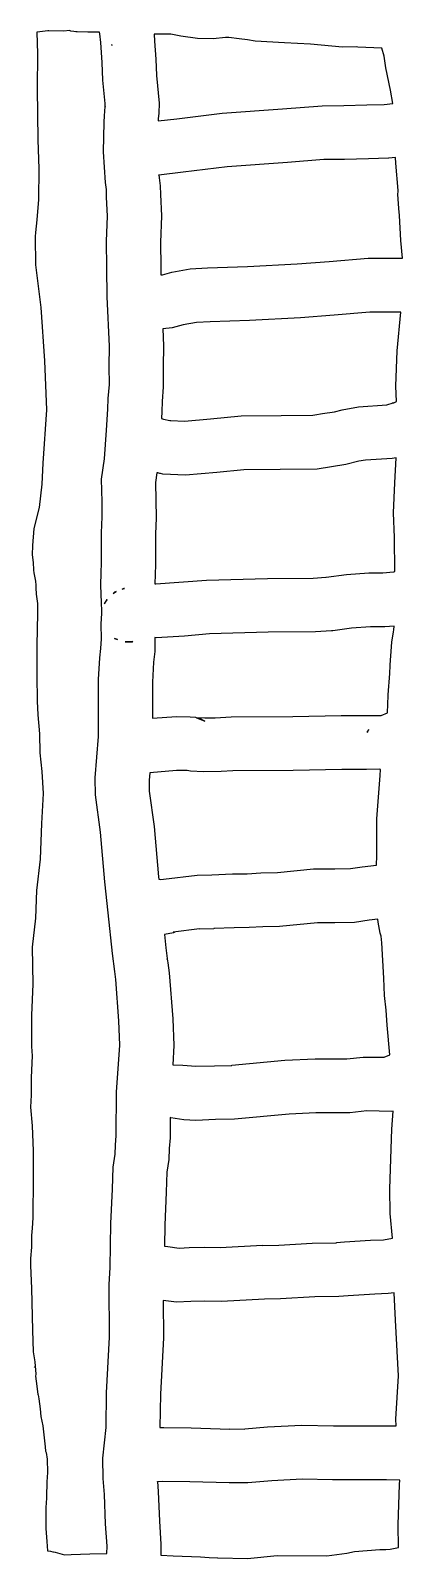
# Model space of a CAD drawing. Extents: x 2 to 598, y 728 to 3498.
# Drawn here: x 112.4 to 145.5, y 3007.5 to 3143.5 of the extents above; entities that cross this region are included whole.
import ezdxf

# ---------------------------------------------------------------- set-up
doc = ezdxf.new("R2010")
doc.units = 0

msp = doc.modelspace()

# ---------------------------------------------------------------- linework, layer by layer
at = {"layer": 'Calque 1'}
for p, q in [((113.03436, 3143.40262), (112.999, 3143.4)), ((112.999, 3143.4), (113.0527, 3141.46524)), ((113.979, 3143.5246), (113.03436, 3143.40262)), ((114.039, 3143.51), (113.979, 3143.5246)), ((114.04565, 3143.51287), (114.039, 3143.51)), ((115.40681, 3143.48447), (114.04565, 3143.51287)), ((115.89722, 3143.54287), (115.40681, 3143.48447)), ((116.01194, 3143.50157), (115.89722, 3143.54287)), ((116.29358, 3143.44727), (116.01194, 3143.50157)), ((116.45688, 3143.43087), (116.29358, 3143.44727)), ((116.58762, 3143.42387), (116.45688, 3143.43087)), ((117.53691, 3143.39387), (116.58762, 3143.42387)), ((118.56631, 3143.39687), (117.53691, 3143.39387)), ((118.59111, 3143.23773), (118.56631, 3143.39687)), ((118.67901, 3142.48737), (118.59111, 3143.23773)), ((118.80252, 3140.70659), (118.67901, 3142.48737)), ((119.63555, 3142.27692), (119.63565, 3142.27732)), ((119.70845, 3142.23612), (119.63555, 3142.27692)), ((119.63565, 3142.27732), (119.69245, 3142.24012)), ((123.43334, 3143.22155), (123.43271, 3143.21948)), ((123.43271, 3143.21948), (123.47711, 3142.58853)), ((124.92989, 3143.23345), (123.43334, 3143.22155)), ((123.47711, 3142.58853), (123.59235, 3141.00619)), ((125.808951, 3143.050779), (124.92989, 3143.23345)), ((127.28685, 3142.83867), (125.808951, 3143.050779)), ((128.68366, 3142.81537), (127.28685, 3142.83867)), ((129.77094, 3142.91666), (128.68366, 3142.81537)), ((130.08616, 3142.91266), (129.77094, 3142.91666)), ((131.006, 3142.8), (130.08616, 3142.91266)), ((131.00666, 3142.79704), (131.006, 3142.8)), ((131.7291, 3142.72784), (131.00666, 3142.79704)), ((132.435, 3142.61), (131.7291, 3142.72784)), ((132.43533, 3142.61292), (132.435, 3142.61)), ((135.028869, 3142.435388), (132.43533, 3142.61292)), ((137.34562, 3142.33026), (135.028869, 3142.435388)), ((140.21056, 3142.07756), (137.34562, 3142.33026)), ((113.0527, 3141.46524), (113.0103, 3138.37499)), ((119.69245, 3142.24012), (119.70845, 3142.23612)), ((123.59235, 3141.00619), (123.65595, 3139.54014)), ((141.43013, 3142.08456), (140.21056, 3142.07756)), ((141.55157, 3142.07856), (141.43013, 3142.08456)), ((143.70234, 3141.98296), (141.55157, 3142.07856)), ((143.90336, 3141.26776), (143.70234, 3141.98296)), ((144.04961, 3140.21356), (143.90336, 3141.26776)), ((118.87432, 3139.13047), (118.80252, 3140.70659)), ((123.65595, 3139.54014), (123.86886, 3137.07515)), ((144.47645, 3138.23125), (144.04961, 3140.21356)), ((113.0103, 3138.37499), (113.0858, 3133.80681)), ((119.06965, 3137.04119), (118.87432, 3139.13047)), ((144.67334, 3137.052), (144.47645, 3138.23125)), ((119.073474, 3136.759654), (119.06965, 3137.04119)), ((123.86886, 3137.07515), (123.83836, 3136.18012)), ((134.86102, 3136.57678), (138.3962, 3136.85014)), ((138.3962, 3136.85014), (140.32425, 3136.86044)), ((140.32425, 3136.86044), (140.326, 3136.86)), ((140.326, 3136.86), (142.35843, 3136.9158)), ((142.35843, 3136.9158), (142.359, 3136.92)), ((142.359, 3136.92), (142.36, 3136.92)), ((142.36, 3136.92), (143.92166, 3136.9608)), ((143.92166, 3136.9608), (143.923, 3136.96)), ((143.923, 3136.96), (144.67334, 3137.052)), ((118.99645, 3135.37318), (119.00545, 3135.93851)), ((119.00545, 3135.94151), (119.07465, 3136.76833)), ((119.00545, 3135.93851), (119.00545, 3135.94151)), ((119.07465, 3136.76833), (119.073474, 3136.759654)), ((123.79503, 3135.50604), (125.45384, 3135.69156)), ((123.79703, 3135.66262), (123.79503, 3135.50604)), ((123.79756, 3135.67162), (123.79703, 3135.66262)), ((123.83836, 3136.18012), (123.79756, 3135.67162)), ((125.45384, 3135.69156), (129.49856, 3136.1799)), ((129.49856, 3136.1799), (134.86102, 3136.57678)), ((118.93755, 3132.74801), (118.99645, 3135.37318)), ((113.0858, 3133.80681), (113.163925, 3131.226134)), ((119.0962, 3130.02003), (118.93755, 3132.74801)), ((129.93654, 3131.39933), (126.02205, 3130.92443)), ((135.30572, 3131.79673), (129.93654, 3131.39933)), ((138.53963, 3132.052), (135.30572, 3131.79673)), ((140.385, 3132.06), (138.53963, 3132.052)), ((140.38842, 3132.0683), (140.385, 3132.06)), ((142.50405, 3132.1262), (140.38842, 3132.0683)), ((144.306, 3132.18), (142.50405, 3132.1262)), ((144.31082, 3132.17847), (144.306, 3132.18)), ((144.9299, 3132.24407), (144.31082, 3132.17847)), ((144.9428, 3131.73713), (144.9299, 3132.24407)), ((145.15622, 3129.29696), (144.9428, 3131.73713)), ((113.163925, 3131.226134), (113.1354, 3128.51306)), ((119.1778, 3129.3787), (119.0962, 3130.02003)), ((123.86268, 3130.68338), (123.87718, 3130.43428)), ((123.86301, 3130.6831), (123.86268, 3130.68338)), ((126.02205, 3130.92443), (123.86301, 3130.6831)), ((123.87718, 3130.43428), (123.96508, 3129.71858)), ((119.1917, 3128.71415), (119.1778, 3129.3787)), ((119.2821, 3127.02331), (119.1917, 3128.71415)), ((123.96508, 3129.71858), (123.965, 3129.72)), ((123.965, 3129.72), (123.9852, 3128.949)), ((123.9852, 3128.949), (124.0818, 3127.05041)), ((145.13932, 3128.97763), (145.14532, 3129.20036)), ((145.20542, 3127.70174), (145.13932, 3128.97763)), ((145.14532, 3129.20036), (145.15622, 3129.29696)), ((113.1354, 3128.51306), (112.97676, 3126.68114)), ((145.26532, 3127.07026), (145.20542, 3127.70174)), ((112.97676, 3126.68114), (112.875078, 3125.560464)), ((119.1979, 3124.8043), (119.2821, 3127.02331)), ((124.0818, 3127.05041), (123.996, 3124.67794)), ((145.37901, 3124.84972), (145.26532, 3127.07026)), ((112.842635, 3125.205949), (112.8362, 3125.16857)), ((112.8362, 3125.16857), (112.8718, 3122.69998)), ((112.875078, 3125.560464), (112.842635, 3125.205949)), ((119.232, 3122.40808), (119.1979, 3124.8043)), ((123.996, 3124.67794), (124.0301, 3122.52045)), ((145.53663, 3123.28704), (145.37901, 3124.84972)), ((139.01506, 3122.98523), (142.48255, 3123.28704)), ((142.48255, 3123.28704), (145.53663, 3123.28704)), ((112.8718, 3122.69998), (113.35395, 3118.8966)), ((119.2491, 3119.84337), (119.232, 3122.40808)), ((124.0301, 3122.52045), (124.0351, 3121.79645)), ((124.19012, 3121.80545), (125.00455, 3122.03439)), ((125.00455, 3122.03439), (126.637282, 3122.315645)), ((126.637282, 3122.315645), (128.19401, 3122.41576)), ((128.19401, 3122.41576), (131.754, 3122.5403)), ((131.754, 3122.5403), (136.15735, 3122.77285)), ((136.15735, 3122.77285), (139.01506, 3122.98523)), ((124.0351, 3121.79645), (124.19012, 3121.80545)), ((119.46098, 3115.45293), (119.2491, 3119.84337)), ((113.35395, 3118.8966), (113.67796, 3114.14289)), ((136.45833, 3117.97765), (131.91649, 3117.73839)), ((139.45091, 3118.20038), (136.45833, 3117.97765)), ((142.63366, 3118.48459), (139.45091, 3118.20038)), ((145.38647, 3118.46819), (142.63366, 3118.48459)), ((145.05367, 3115.03171), (145.38647, 3118.46819)), ((125.03887, 3117.07381), (124.19655, 3116.98701)), ((124.19655, 3116.98701), (124.26015, 3115.46875)), ((126.01297, 3117.33686), (125.03887, 3117.07381)), ((127.191415, 3117.557639), (126.01297, 3117.33686)), ((128.43505, 3117.61695), (127.191415, 3117.557639)), ((131.91649, 3117.73839), (128.43505, 3117.61695)), ((119.43568, 3113.63393), (119.46098, 3115.45293)), ((124.26015, 3115.46875), (124.23485, 3113.60273)), ((113.67796, 3114.14289), (113.85159, 3109.78346)), ((144.95547, 3111.87634), (145.05367, 3115.03171)), ((119.44598, 3112.02473), (119.43568, 3113.63393)), ((124.23485, 3113.60273), (124.24085, 3111.81058)), ((119.34573, 3110.79379), (119.44598, 3112.02473)), ((124.24085, 3111.81058), (124.13698, 3110.50885)), ((145.00717, 3110.5317), (144.95547, 3111.87634)), ((113.85159, 3109.78346), (113.53275, 3105.01372)), ((119.20154, 3107.97537), (119.31833, 3109.82073)), ((119.31833, 3109.82073), (119.34573, 3110.79379)), ((124.11368, 3109.63139), (124.07388, 3108.99216)), ((124.13698, 3110.50885), (124.11368, 3109.63139)), ((138.429455, 3109.441255), (139.49638, 3109.60563)), ((139.49638, 3109.60563), (140.16455, 3109.77978)), ((140.16455, 3109.77978), (141.61459, 3110.05368)), ((141.61459, 3110.05368), (144.14777, 3110.22317)), ((144.14777, 3110.22317), (144.7033, 3110.39785)), ((144.632, 3110.36115), (144.77153, 3110.41285)), ((144.7033, 3110.39785), (144.632, 3110.36115)), ((144.77153, 3110.41285), (145.00717, 3110.5317)), ((124.07388, 3108.99216), (124.07402, 3108.99218)), ((124.07402, 3108.99218), (124.27453, 3108.95448)), ((124.27453, 3108.95448), (124.82592, 3108.83253)), ((124.82592, 3108.83253), (124.91122, 3108.81293)), ((124.91122, 3108.81293), (126.1313, 3108.77003)), ((126.1313, 3108.77003), (128.450955, 3108.973604)), ((128.450955, 3108.973604), (131.1682, 3109.23927)), ((131.1682, 3109.23927), (134.73904, 3109.27077)), ((134.73904, 3109.27077), (137.57091, 3109.29197)), ((137.57091, 3109.29197), (137.750445, 3109.331597)), ((137.750445, 3109.331597), (138.429455, 3109.441255)), ((118.99897, 3105.41894), (119.20154, 3107.97537)), ((113.53275, 3105.01372), (113.4315, 3103.168759)), ((118.75919, 3103.58959), (118.99897, 3105.41894)), ((123.67146, 3104.1727), (123.55105, 3103.29783)), ((123.75566, 3104.1542), (123.67146, 3104.1727)), ((129.024896, 3104.189028), (126.21198, 3103.96884)), ((131.43027, 3104.44427), (129.024896, 3104.189028)), ((134.66211, 3104.46967), (131.43027, 3104.44427)), ((137.95287, 3104.50537), (134.66211, 3104.46967)), ((140.5, 3104.91), (137.95287, 3104.50537)), ((140.50109, 3104.91166), (140.5, 3104.91)), ((141.65657, 3105.21757), (140.50109, 3104.91166)), ((142.2431, 3105.29457), (141.65657, 3105.21757)), ((144.62487, 3105.44649), (142.2431, 3105.29457)), ((144.96903, 3105.49409), (144.62487, 3105.44649)), ((144.86568, 3103.27302), (144.96903, 3105.49409)), ((113.4315, 3103.168759), (113.18445, 3101.07236)), ((118.79949, 3101.57368), (118.75919, 3103.58959)), ((123.55105, 3103.29783), (123.59605, 3101.74237)), ((123.92775, 3104.1149), (123.75566, 3104.1542)), ((123.99805, 3104.0988), (123.92775, 3104.1149)), ((124.212, 3104.06), (123.99805, 3104.0988)), ((124.2121, 3104.05724), (124.212, 3104.06)), ((126.21198, 3103.96884), (124.2121, 3104.05724)), ((144.74218, 3100.61015), (144.86568, 3103.27302)), ((118.80649, 3100.23682), (118.79949, 3101.57368)), ((123.59605, 3101.74237), (123.60605, 3100.15175)), ((113.18445, 3101.07236), (112.70851, 3099.19702)), ((118.75529, 3098.81881), (118.80649, 3100.23682)), ((123.60605, 3100.15175), (123.55485, 3098.71671)), ((144.83618, 3098.42371), (144.74218, 3100.61015)), ((112.70851, 3099.19702), (112.59999, 3097.68549)), ((118.74729, 3096.15025), (118.75529, 3098.81881)), ((112.59999, 3097.68549), (112.58659, 3096.85194)), ((123.55485, 3098.71671), (123.54585, 3096.01817)), ((144.85168, 3095.3691), (144.83618, 3098.42371)), ((112.58659, 3096.85194), (112.67029, 3096.1848)), ((112.67029, 3096.1848), (112.70539, 3095.54144)), ((118.71939, 3095.25573), (118.74729, 3096.15025)), ((123.54585, 3096.01817), (123.51745, 3095.10504)), ((112.70539, 3095.54144), (112.70139, 3095.49284)), ((112.70139, 3095.49284), (112.73599, 3095.25927)), ((112.73599, 3095.25927), (112.86467, 3094.51201)), ((118.69559, 3094.15398), (118.71939, 3095.25573)), ((123.51745, 3095.10504), (123.49725, 3094.2746)), ((128.08877, 3094.61529), (133.51067, 3094.7698)), ((133.51067, 3094.7698), (137.57812, 3094.7963)), ((137.57812, 3094.7963), (137.579, 3094.8)), ((137.579, 3094.8), (138.7319, 3094.8755)), ((138.7319, 3094.8755), (138.7349, 3094.8755)), ((138.7349, 3094.8755), (140.54668, 3095.1127)), ((140.54668, 3095.1127), (142.5326, 3095.25481)), ((142.5326, 3095.25481), (142.533, 3095.25)), ((142.533, 3095.25), (143.78615, 3095.258)), ((143.78615, 3095.258), (144.73028, 3095.3551)), ((144.73028, 3095.3551), (144.76798, 3095.3601)), ((144.76798, 3095.3601), (144.85168, 3095.3691)), ((112.86467, 3094.51201), (112.865, 3094.51)), ((112.865, 3094.51), (112.8908, 3094.15189)), ((112.8908, 3094.15189), (112.9073, 3093.8015)), ((112.9073, 3093.8015), (112.9223, 3093.46974)), ((112.9223, 3093.46974), (112.9323, 3093.35398)), ((112.9323, 3093.35398), (113.04547, 3092.53854)), ((118.75549, 3092.60577), (118.69559, 3094.15398)), ((119.77569, 3093.42762), (120.06508, 3093.60692)), ((119.91832, 3093.55012), (119.77569, 3093.42765)), ((119.77569, 3093.42765), (119.77569, 3093.42762)), ((120.06508, 3093.60692), (119.91832, 3093.55012)), ((120.59787, 3093.81311), (120.79786, 3093.86841)), ((120.59792, 3093.81271), (120.59787, 3093.81311)), ((120.73486, 3093.86541), (120.59792, 3093.81271)), ((120.79786, 3093.86841), (120.73486, 3093.86541)), ((123.49681, 3094.27468), (123.59758, 3094.28818)), ((123.49725, 3094.2746), (123.49681, 3094.27468)), ((123.59758, 3094.28818), (128.08877, 3094.61529)), ((113.04547, 3092.53854), (113.05247, 3091.6492)), ((118.77309, 3091.86732), (118.75549, 3092.60577)), ((119.00778, 3092.50462), (119.23826, 3092.89787)), ((119.00781, 3092.50462), (119.00778, 3092.50462)), ((119.05481, 3092.6271), (119.00781, 3092.50462)), ((119.23826, 3092.89787), (119.05481, 3092.6271)), ((113.05247, 3091.6412), (112.98427, 3088.81554)), ((113.05247, 3091.6492), (113.05247, 3091.6412)), ((118.71349, 3090.68754), (118.76409, 3091.6601)), ((118.73259, 3089.3796), (118.71349, 3090.68754)), ((118.76409, 3091.6601), (118.77309, 3091.86732)), ((118.69019, 3088.53831), (118.73259, 3089.3796)), ((120.08727, 3089.36792), (119.89452, 3089.41492)), ((119.89452, 3089.41492), (119.89455, 3089.41492)), ((119.89455, 3089.41492), (120.16327, 3089.33482)), ((120.16327, 3089.33482), (120.08727, 3089.36792)), ((123.50083, 3089.50088), (123.48323, 3088.26893)), ((123.60987, 3089.48688), (123.50083, 3089.50088)), ((126.137267, 3089.627104), (123.60987, 3089.48688)), ((128.35376, 3089.82123), (126.137267, 3089.627104)), ((133.57825, 3089.969), (128.35376, 3089.82123)), ((137.809, 3090), (133.57825, 3089.969)), ((137.80927, 3089.99769), (137.809, 3090)), ((139.22159, 3090.09229), (137.80927, 3089.99769)), ((139.33734, 3090.10739), (139.22159, 3090.09229)), ((141.01579, 3090.32805), (139.33734, 3090.10739)), ((142.68598, 3090.45), (141.01579, 3090.32805)), ((143.966, 3090.46), (142.68598, 3090.45)), ((143.96625, 3090.45948), (143.966, 3090.46)), ((144.80185, 3090.51998), (143.96625, 3090.45948)), ((144.58073, 3089.09322), (144.74455, 3090.0146)), ((144.74455, 3090.0146), (144.77345, 3090.2027)), ((144.77345, 3090.2027), (144.80185, 3090.51998)), ((112.98427, 3088.81554), (113.00137, 3086.15574)), ((118.59979, 3087.68669), (118.69019, 3088.53831)), ((121.53317, 3089.14571), (120.86138, 3089.12721)), ((120.86138, 3089.12721), (120.86142, 3089.12711)), ((120.86142, 3089.12711), (121.49187, 3089.13011)), ((121.49187, 3089.13011), (121.53317, 3089.14571)), ((123.48323, 3088.26893), (123.38663, 3087.32529)), ((144.45673, 3087.05974), (144.50733, 3087.88759)), ((144.50733, 3087.88759), (144.58073, 3089.09322)), ((118.48558, 3085.77516), (118.59979, 3087.68669)), ((123.38663, 3087.32529), (123.28017, 3085.53264)), ((144.42163, 3086.29903), (144.45473, 3087.02354)), ((144.45473, 3087.02354), (144.45673, 3087.05974)), ((113.00137, 3086.15574), (113.01737, 3083.84788)), ((118.48258, 3084.21558), (118.48558, 3085.77516)), ((123.28017, 3085.53264), (123.27617, 3084.98074)), ((144.27436, 3084.41232), (144.42163, 3086.29903)), ((113.01737, 3083.84788), (113.08037, 3082.61797)), ((118.48358, 3080.69485), (118.48258, 3084.21558)), ((123.27617, 3084.98074), (123.27613, 3084.98068)), ((123.27613, 3084.98068), (123.28213, 3084.25824)), ((123.28213, 3084.25824), (123.28113, 3082.31988)), ((144.20216, 3082.79385), (144.26936, 3084.34262)), ((144.26936, 3084.34262), (144.27436, 3084.41232)), ((113.08037, 3082.61797), (113.22248, 3080.91988)), ((123.28113, 3082.31988), (125.41485, 3082.46714)), ((125.41485, 3082.46714), (126.63855, 3082.45314)), ((126.63855, 3082.45314), (127.11707, 3082.40564)), ((127.11707, 3082.40564), (127.18477, 3082.37254)), ((128.87459, 3082.34764), (130.28329, 3082.44684)), ((130.28329, 3082.44684), (135.78838, 3082.47634)), ((135.78838, 3082.47634), (140.08166, 3082.55174)), ((140.08166, 3082.55174), (140.082, 3082.55)), ((140.082, 3082.55), (142.33612, 3082.559)), ((142.33612, 3082.559), (143.63217, 3082.567)), ((143.63217, 3082.567), (144.20216, 3082.79385)), ((127.18477, 3082.37254), (127.94596, 3082.34364)), ((127.21647, 3082.35608), (127.9544, 3082.04498)), ((127.21647, 3082.35604), (127.21647, 3082.35608)), ((127.50895, 3082.29044), (127.21647, 3082.35604)), ((127.9544, 3082.04498), (127.50895, 3082.29044)), ((127.94596, 3082.34364), (128.87459, 3082.34764)), ((142.39824, 3081.09488), (142.39797, 3081.09483)), ((142.39797, 3081.09483), (142.42487, 3081.03593)), ((142.40424, 3081.14138), (142.39824, 3081.09488)), ((142.54429, 3081.32947), (142.40424, 3081.14138)), ((142.42487, 3081.03593), (142.43577, 3081.07883)), ((142.43577, 3081.07883), (142.54429, 3081.32947)), ((113.22248, 3080.91988), (113.25508, 3079.24919)), ((118.188, 3077), (118.48358, 3080.69485)), ((113.25508, 3079.24919), (113.445038, 3077.573783)), ((113.445038, 3077.573783), (113.56307, 3075.60496)), ((118.18787, 3076.99284), (118.188, 3077)), ((118.21627, 3075.49164), (118.18787, 3076.99284)), ((123.04917, 3077.45715), (123.00057, 3076.81585)), ((125.41491, 3077.6649), (123.04917, 3077.45715)), ((126.36059, 3077.6559), (125.41491, 3077.6649)), ((126.67013, 3077.5949), (126.36059, 3077.6559)), ((127.83234, 3077.5427), (126.67013, 3077.5949)), ((129.39968, 3077.5742), (127.83234, 3077.5427)), ((130.44406, 3077.6471), (129.39968, 3077.5742)), ((135.82358, 3077.6745), (130.44406, 3077.6471)), ((140.152, 3077.75), (135.82358, 3077.6745)), ((140.15313, 3077.75573), (140.152, 3077.75)), ((142.33697, 3077.76473), (140.15313, 3077.75573)), ((143.50641, 3077.77503), (142.33697, 3077.76473)), ((143.26409, 3073.36536), (143.56691, 3077.207)), ((143.59221, 3077.75943), (143.50641, 3077.77503)), ((143.56691, 3077.207), (143.59221, 3077.75943)), ((113.56307, 3075.60496), (113.40804, 3072.94156)), ((123.00057, 3076.81585), (122.98767, 3076.31045)), ((122.98767, 3076.31045), (122.98777, 3076.31247)), ((122.98777, 3076.31247), (123.00427, 3075.8355)), ((123.00427, 3075.8355), (123.43784, 3072.69461)), ((118.66689, 3072.16988), (118.21627, 3075.49164)), ((113.40804, 3072.94156), (113.27988, 3069.76088)), ((143.24649, 3070.07824), (143.26409, 3073.36536)), ((119.04464, 3067.7655), (118.66689, 3072.16988)), ((123.43784, 3072.69461), (123.82541, 3068.19824)), ((113.27988, 3069.76088), (112.94605, 3066.97654)), ((134.40683, 3068.5884), (137.62937, 3068.8964)), ((137.62937, 3068.8964), (139.50574, 3068.9213)), ((139.50574, 3068.9213), (140.92685, 3068.9337)), ((140.92685, 3068.9337), (141.95211, 3069.1001)), ((141.95211, 3069.1001), (141.953, 3069.1)), ((141.953, 3069.1), (143.21339, 3069.23747)), ((143.21339, 3069.23747), (143.24649, 3070.07824)), ((119.34643, 3065.00236), (119.04464, 3067.7655)), ((123.82541, 3068.19824), (123.84971, 3067.9781)), ((123.84971, 3067.9781), (123.96081, 3067.9487)), ((123.96081, 3067.9487), (124.27242, 3068.0004)), ((124.27242, 3068.0004), (127.25622, 3068.34817)), ((127.25622, 3068.34817), (128.57603, 3068.37817)), ((128.57603, 3068.37817), (128.577, 3068.38)), ((128.577, 3068.38), (130.41978, 3068.4653)), ((130.41978, 3068.4653), (131.71273, 3068.4743)), ((131.71273, 3068.4743), (131.713, 3068.47)), ((131.713, 3068.47), (132.91654, 3068.5547)), ((132.91654, 3068.5547), (132.917, 3068.56)), ((132.917, 3068.56), (134.40683, 3068.5884)), ((112.94605, 3066.97654), (112.85715, 3064.50951)), ((119.71178, 3061.3695), (119.34643, 3065.00236)), ((112.85715, 3064.50951), (112.58171, 3061.93602)), ((127.485, 3063.56), (125.12907, 3063.28407)), ((127.48547, 3063.5531), (127.485, 3063.56)), ((128.75, 3063.58), (127.48547, 3063.5531)), ((128.75119, 3063.5852), (128.75, 3063.58)), ((130.564, 3063.67), (128.75119, 3063.5852)), ((130.5645, 3063.67), (130.564, 3063.67)), ((131.89, 3063.68), (130.5645, 3063.67)), ((131.89068, 3063.6747), (131.89, 3063.68)), ((133.118, 3063.76), (131.89068, 3063.6747)), ((133.11842, 3063.76008), (133.118, 3063.76)), ((134.60412, 3063.78848), (133.11842, 3063.76008)), ((137.96308, 3064.10423), (134.60412, 3063.78848)), ((139.50563, 3064.11723), (137.96308, 3064.10423)), ((141.28174, 3064.14313), (139.50563, 3064.11723)), ((142.569, 3064.33588), (141.28174, 3064.14313)), ((143.34622, 3064.42738), (142.569, 3064.33588)), ((143.37412, 3064.17415), (143.34622, 3064.42738)), ((143.54672, 3063.1949), (143.37412, 3064.17415)), ((125.142181, 3063.215078), (124.36426, 3063.07941)), ((124.36426, 3063.07941), (124.36444, 3063.07298)), ((124.36444, 3063.07298), (124.48485, 3061.87617)), ((125.12907, 3063.28407), (125.234584, 3063.278515)), ((125.234584, 3063.278515), (125.142181, 3063.215078)), ((143.63142, 3062.9272), (143.54672, 3063.1949)), ((143.69862, 3062.31329), (143.63142, 3062.9272)), ((143.89344, 3059.17549), (143.69862, 3062.31329)), ((112.58171, 3061.93602), (112.62771, 3058.63029)), ((119.91952, 3059.7665), (119.71178, 3061.3695)), ((124.48485, 3061.87617), (124.592705, 3060.919424)), ((124.60066, 3060.83378), (124.58095, 3060.91034)), ((124.58095, 3060.91034), (124.65635, 3060.54085)), ((124.592705, 3060.919424), (124.60066, 3060.83378)), ((120.01462, 3059.06422), (119.91952, 3059.7665)), ((124.65635, 3060.54085), (124.77676, 3059.66494)), ((124.77676, 3059.66494), (125.10025, 3055.56751)), ((112.62771, 3058.63029), (112.51557, 3055.88472)), ((120.30401, 3055.37606), (120.01462, 3059.06422)), ((143.94714, 3057.64072), (143.89344, 3059.17549)), ((144.0784, 3056.32762), (143.94714, 3057.64072)), ((112.51557, 3055.88472), (112.52357, 3053.10712)), ((120.37841, 3053.21444), (120.30401, 3055.37606)), ((125.10025, 3055.56751), (125.17885, 3053.19401)), ((144.1709, 3055.00056), (144.0784, 3056.32762)), ((144.40913, 3052.36301), (144.1709, 3055.00056)), ((112.52357, 3053.10712), (112.57627, 3052.26014)), ((120.09161, 3049.01572), (120.37841, 3053.21444)), ((125.17885, 3053.19401), (125.08535, 3051.45612)), ((112.57627, 3052.26014), (112.49047, 3050.34088)), ((125.08535, 3051.45612), (125.97832, 3051.42562)), ((125.97832, 3051.42562), (127.14054, 3051.339266)), ((127.14054, 3051.339266), (128.79416, 3051.38012)), ((128.79416, 3051.38012), (128.795, 3051.38)), ((128.795, 3051.38), (130.33703, 3051.4151)), ((130.33703, 3051.4151), (130.338, 3051.42)), ((130.338, 3051.42), (135.06226, 3051.86908)), ((135.06226, 3051.86908), (137.75821, 3051.9807)), ((137.75821, 3051.9807), (140.58078, 3051.9958)), ((140.58078, 3051.9958), (140.581, 3051.99)), ((140.581, 3051.99), (142.04654, 3052.14918)), ((142.04654, 3052.14918), (142.047, 3052.15)), ((142.047, 3052.15), (143.92337, 3052.1315)), ((143.92337, 3052.1315), (144.40913, 3052.36301)), ((112.49047, 3050.34088), (112.48147, 3048.75648)), ((112.48147, 3048.75648), (112.44017, 3047.67799)), ((120.05751, 3045.16792), (120.09161, 3049.01572)), ((112.44017, 3047.67799), (112.57763, 3046.02744)), ((135.44503, 3047.07865), (130.59519, 3046.62079)), ((137.81749, 3047.17525), (135.44503, 3047.07865)), ((140.86227, 3047.19805), (137.81749, 3047.17525)), ((142.37225, 3047.3603), (140.86227, 3047.19805)), ((144.553, 3047.32), (142.37225, 3047.3603)), ((144.55412, 3047.32096), (144.553, 3047.32)), ((144.553, 3047.32), (144.553, 3047.32)), ((144.7076, 3047.32596), (144.55412, 3047.32096)), ((144.59495, 3045.72193), (144.7076, 3047.32596)), ((112.57763, 3046.02744), (112.67788, 3043.80433)), ((124.87031, 3046.76047), (124.85481, 3044.96831)), ((124.92041, 3046.74197), (124.87031, 3046.76047)), ((126.089104, 3046.558017), (124.92041, 3046.74197)), ((127.148584, 3046.514034), (126.089104, 3046.558017)), ((128.90725, 3046.5797), (127.148584, 3046.514034)), ((130.595, 3046.62), (128.90725, 3046.5797)), ((130.59519, 3046.62079), (130.595, 3046.62)), ((144.41925, 3040.41164), (144.59495, 3045.72193)), ((119.95681, 3043.50546), (119.99191, 3044.31009)), ((119.99191, 3044.31009), (120.05751, 3045.16792)), ((124.85481, 3044.96831), (124.78401, 3044.0123)), ((112.67788, 3043.80433), (112.67841, 3041.39258)), ((119.793, 3042.35), (119.95681, 3043.50546)), ((124.73391, 3043.02167), (124.57474, 3041.9096)), ((124.78401, 3044.0123), (124.73391, 3043.02167)), ((119.71858, 3040.39812), (119.79348, 3042.34994)), ((119.79348, 3042.34994), (119.793, 3042.35)), ((124.57474, 3041.9096), (124.51324, 3040.13864)), ((112.67841, 3041.39258), (112.64071, 3037.83002)), ((119.57181, 3037.327), (119.71858, 3040.39812)), ((144.44815, 3038.23349), (144.41925, 3040.41164)), ((124.51324, 3040.13864), (124.37061, 3037.18222)), ((112.64071, 3037.83002), (112.56161, 3036.91276)), ((144.65227, 3036.02226), (144.44815, 3038.23349)), ((112.56161, 3036.91276), (112.51611, 3036.26009)), ((112.51611, 3036.26009), (112.52901, 3036.11383)), ((119.52221, 3033.42283), (119.57181, 3037.327)), ((124.37061, 3037.18222), (124.34581, 3035.30431)), ((112.50631, 3035.22293), (112.43861, 3034.20904)), ((112.52901, 3036.11383), (112.50631, 3035.22293)), ((124.34484, 3035.30618), (124.6456, 3035.28608)), ((124.34581, 3035.30431), (124.34484, 3035.30618)), ((124.6456, 3035.28608), (125.66827, 3035.13571)), ((125.66827, 3035.13571), (126.5447, 3035.19411)), ((126.5447, 3035.19411), (126.545, 3035.2)), ((126.545, 3035.2), (127.89738, 3035.2201)), ((127.89738, 3035.2201), (129.29936, 3035.2)), ((129.29936, 3035.2), (129.302, 3035.2)), ((129.302, 3035.2), (133.09144, 3035.39791)), ((133.09144, 3035.39791), (133.092, 3035.39)), ((133.092, 3035.39), (134.52654, 3035.4184)), ((134.52654, 3035.4184), (137.5093, 3035.58739)), ((137.5093, 3035.58739), (139.65491, 3035.62509)), ((139.65491, 3035.62509), (139.655, 3035.63)), ((139.655, 3035.63), (139.656, 3035.63)), ((139.656, 3035.63), (140.38981, 3035.6925)), ((140.38981, 3035.6925), (140.39, 3035.69)), ((140.39, 3035.69), (142.69373, 3035.83883)), ((142.69373, 3035.83883), (143.85438, 3035.89513)), ((143.85438, 3035.89513), (144.65227, 3036.02226)), ((112.43861, 3034.20904), (112.43161, 3033.60804)), ((112.43161, 3033.60804), (112.43247, 3033.60621)), ((112.43247, 3033.60621), (112.50687, 3031.54381)), ((119.43591, 3031.90148), (119.52221, 3033.42283)), ((112.50687, 3031.54381), (112.60147, 3027.83446)), ((119.45191, 3027.2294), (119.43591, 3031.90148)), ((137.72662, 3030.7931), (134.68857, 3030.62204)), ((139.86655, 3030.8308), (137.72662, 3030.7931)), ((140.713, 3030.9), (139.86655, 3030.8308)), ((140.71467, 3030.90224), (140.713, 3030.9)), ((143.08714, 3031.05622), (140.71467, 3030.90224)), ((144.25606, 3031.11312), (143.08714, 3031.05622)), ((144.79815, 3031.17562), (144.25606, 3031.11312)), ((144.9232, 3028.73649), (144.79815, 3031.17562)), ((125.433, 3030.34), (124.23463, 3030.4878)), ((124.23463, 3030.4878), (124.25163, 3027.15519)), ((125.43311, 3030.3452), (125.433, 3030.34)), ((126.69918, 3030.4005), (125.43311, 3030.3452)), ((127.89704, 3030.418), (126.69918, 3030.4005)), ((129.437, 3030.4), (127.89704, 3030.418)), ((129.43876, 3030.39467), (129.437, 3030.4)), ((133.24938, 3030.59364), (129.43876, 3030.39467)), ((134.68857, 3030.62204), (133.24938, 3030.59364)), ((145.19244, 3023.77296), (144.9232, 3028.73649)), ((112.60147, 3027.83446), (112.67797, 3025.91108)), ((119.18888, 3022.27156), (119.45191, 3027.2294)), ((124.25163, 3027.15519), (123.98705, 3022.13584)), ((112.67797, 3025.91108), (112.80199, 3025.02274)), ((112.76575, 3024.57002), (112.76475, 3024.57302)), ((112.76475, 3024.57302), (112.76475, 3024.57162)), ((112.76475, 3024.57162), (112.77375, 3024.54672)), ((112.77375, 3024.54672), (112.76575, 3024.57002)), ((112.80199, 3025.02274), (112.89659, 3023.91945)), ((112.89659, 3023.91945), (112.88469, 3023.75771)), ((112.88469, 3023.75771), (112.99218, 3022.84665)), ((112.99218, 3022.84665), (113.09088, 3022.10407)), ((144.95576, 3019.91378), (145.19244, 3023.77296)), ((113.09088, 3022.10407), (113.09988, 3022.08127)), ((113.09988, 3022.08127), (113.17528, 3021.71799)), ((113.17528, 3021.71799), (113.29155, 3020.8245)), ((119.15318, 3019.17253), (119.18888, 3022.27156)), ((123.98705, 3022.13584), (123.94935, 3019.17169)), ((113.29155, 3020.8245), (113.34685, 3020.1491)), ((113.34685, 3020.1491), (113.52824, 3019.33262)), ((144.96716, 3019.32), (144.95576, 3019.91378)), ((113.52824, 3019.33262), (113.72875, 3017.44434)), ((118.86896, 3016.43213), (119.15318, 3019.17253)), ((123.94935, 3019.17169), (123.94948, 3019.17238)), ((123.94948, 3019.17238), (124.28848, 3019.15938)), ((124.28848, 3019.15938), (124.289, 3019.16)), ((124.289, 3019.16), (126.71831, 3019.1321)), ((126.71831, 3019.1321), (130.16564, 3019.038)), ((130.16564, 3019.038), (130.166, 3019.04)), ((130.166, 3019.04), (130.167, 3019.04)), ((130.167, 3019.04), (131.51317, 3019.036)), ((131.513, 3019.04), (133.53355, 3019.225)), ((131.51317, 3019.036), (131.513, 3019.04)), ((133.53355, 3019.225), (136.57884, 3019.37383)), ((136.57884, 3019.37383), (139.38487, 3019.30763)), ((139.38487, 3019.30763), (141.54908, 3019.31663)), ((141.54908, 3019.31663), (144.20577, 3019.32563)), ((144.20577, 3019.32563), (144.207, 3019.32)), ((144.207, 3019.32), (144.96716, 3019.32)), ((113.72875, 3017.44434), (113.77165, 3017.06557)), ((113.77165, 3017.06557), (113.80625, 3016.96169)), ((113.80625, 3016.96169), (113.89975, 3016.35709)), ((113.89975, 3016.35709), (113.943781, 3015.16339)), ((118.89014, 3014.645111), (118.86896, 3016.43213)), ((113.943781, 3015.16339), (113.87085, 3014.3293)), ((119.00435, 3013.20184), (118.89014, 3014.645111)), ((133.91133, 3014.43564), (131.76572, 3014.24289)), ((136.614, 3014.57), (133.91133, 3014.43564)), ((136.61446, 3014.5666), (136.614, 3014.57)), ((139.30112, 3014.501), (136.61446, 3014.5666)), ((141.61003, 3014.51), (139.30112, 3014.501)), ((144.106, 3014.52), (141.61003, 3014.51)), ((144.10695, 3014.52673), (144.106, 3014.52)), ((145.29705, 3014.47093), (144.10695, 3014.52673)), ((145.27225, 3014.11022), (145.29705, 3014.47093)), ((113.87085, 3014.3293), (113.86055, 3012.99451)), ((119.11494, 3010.58133), (119.00435, 3013.20184)), ((124.14221, 3014.361), (123.73449, 3014.3486)), ((123.73449, 3014.3486), (123.73452, 3014.35138)), ((123.73452, 3014.35138), (123.79702, 3013.4646)), ((123.79702, 3013.4646), (123.90812, 3010.83168)), ((126.61079, 3014.3321), (124.14221, 3014.361)), ((130.11807, 3014.237), (126.61079, 3014.3321)), ((131.765, 3014.24), (130.11807, 3014.237)), ((131.76572, 3014.24289), (131.765, 3014.24)), ((145.15856, 3010.52026), (145.27225, 3014.11022)), ((113.79595, 3012.15631), (113.79295, 3011.03493)), ((113.81615, 3012.35112), (113.79595, 3012.15631)), ((113.86055, 3012.99451), (113.81615, 3012.35112)), ((113.79295, 3011.03493), (113.78795, 3010.18019)), ((119.24102, 3008.6104), (119.11494, 3010.58133)), ((123.90812, 3010.83168), (124.0368, 3008.79667)), ((145.18596, 3008.48627), (145.15856, 3010.52026)), ((113.78795, 3010.18019), (113.789, 3010.18)), ((113.789, 3010.18), (113.8696, 3009.02298)), ((113.8696, 3009.02298), (113.9306, 3008.18891)), ((113.9306, 3008.18891), (114.2081, 3008.17251)), ((114.2081, 3008.17251), (114.41997, 3008.11671)), ((114.41997, 3008.11671), (114.46647, 3008.11071)), ((114.46647, 3008.11071), (114.6153, 3008.06521)), ((114.6153, 3008.06521), (115.45298, 3007.84455)), ((115.45298, 3007.84455), (116.03175, 3007.85805)), ((116.03175, 3007.85805), (116.04075, 3007.85805)), ((116.04075, 3007.85805), (116.041, 3007.86)), ((116.041, 3007.86), (116.041, 3007.86)), ((116.041, 3007.86), (116.042, 3007.86)), ((116.042, 3007.86), (116.042, 3007.86)), ((116.042, 3007.86), (116.043, 3007.86)), ((116.043, 3007.86), (117.69406, 3007.9272)), ((117.69406, 3007.9272), (119.23402, 3007.9541)), ((119.23402, 3007.9541), (119.24102, 3008.6104)), ((124.0368, 3008.79667), (124.0288, 3007.79723)), ((124.0288, 3007.79723), (125.14088, 3007.73833)), ((125.14088, 3007.73833), (127.55365, 3007.65973)), ((127.55365, 3007.65973), (127.554, 3007.66)), ((127.554, 3007.66), (127.555, 3007.66)), ((127.555, 3007.66), (128.341, 3007.5851)), ((128.341, 3007.5851), (129.07946, 3007.5781)), ((129.07946, 3007.5781), (129.08, 3007.58)), ((129.08, 3007.58), (129.081, 3007.58)), ((129.081, 3007.58), (129.081, 3007.58)), ((129.081, 3007.58), (129.082, 3007.58)), ((129.082, 3007.58), (129.082, 3007.58)), ((129.082, 3007.58), (129.083, 3007.58)), ((129.083, 3007.58), (129.083, 3007.58)), ((129.083, 3007.58), (129.084, 3007.58)), ((129.084, 3007.58), (129.084, 3007.58)), ((129.084, 3007.58), (129.085, 3007.58)), ((129.085, 3007.58), (129.085, 3007.58)), ((129.085, 3007.58), (129.086, 3007.58)), ((129.086, 3007.58), (129.087, 3007.58)), ((129.087, 3007.58), (129.087, 3007.58)), ((129.087, 3007.58), (129.088, 3007.58)), ((129.088, 3007.58), (129.088, 3007.58)), ((129.088, 3007.58), (131.73436, 3007.5149)), ((131.73436, 3007.5149), (134.38432, 3007.76811)), ((134.38432, 3007.76811), (138.79904, 3007.75361)), ((138.79904, 3007.75361), (138.8, 3007.75)), ((138.8, 3007.75), (140.59472, 3007.97997)), ((140.59472, 3007.97997), (141.25618, 3008.12258)), ((141.25618, 3008.12258), (143.53614, 3008.30501)), ((143.53614, 3008.30501), (143.536, 3008.31)), ((143.536, 3008.31), (143.537, 3008.31)), ((143.537, 3008.31), (143.537, 3008.31)), ((143.537, 3008.31), (143.538, 3008.31)), ((143.538, 3008.31), (144.06458, 3008.3245)), ((144.06458, 3008.3245), (144.45267, 3008.3457)), ((144.45267, 3008.3457), (145.18596, 3008.48627))]:
    msp.add_line(p, q, dxfattribs=at)

doc.saveas('drawing.dxf')
